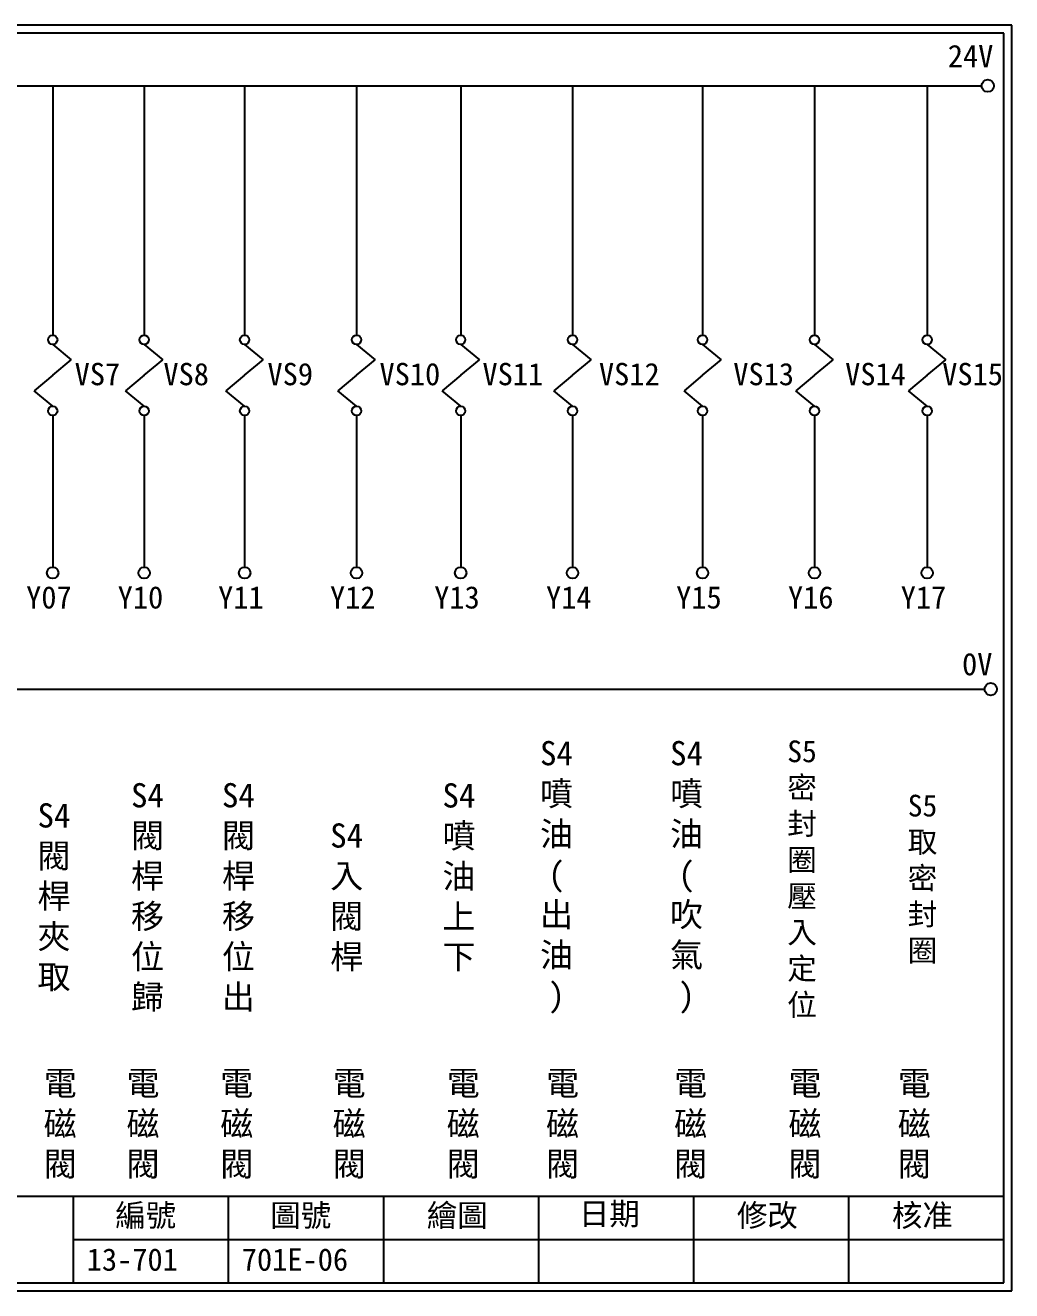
# Model space of a CAD drawing. Extents: x 926 to 1213, y 3 to 207.
# Drawn here: x 1053.7 to 1212.7, y 3 to 207 of the extents above; entities that cross this region are included whole.
import ezdxf

# ---------------------------------------------------------------- set-up
doc = ezdxf.new("R2010")
doc.units = 0
doc.layers.get('0').update_dxf_attribs({"linetype": 'CONTINUOUS'})
doc.layers.add('圖框層', color=7, linetype='CONTINUOUS')
doc.layers.add('標尺寸層', color=3, linetype='CONTINUOUS')
doc.styles.add('CNS', font='romanc.shx', dxfattribs={"bigfont": 'chineset.shx'})
doc.styles.add('STSL', font='KAIU.TTF')

msp = doc.modelspace()

# ---------------------------------------------------------------- linework, layer by layer
for centre in [(1208.88, 197.22), (1209.36, 99.96)]:
    msp.add_circle(centre, 1)
at = {"layer": '圖框層', "color": 7}
for p, q in [((1212.74, 206.97), (925.74, 206.97)), ((1212.74, 3), (1212.74, 206.97)), ((1211.49, 205.72), (926.99, 205.72)), ((1211.49, 4.25), (1211.49, 205.72)), ((926.99, 18.25), (1211.49, 18.25)), ((1061.49, 4.25), (1061.49, 18.25)), ((1086.49, 4.25), (1086.49, 18.25)), ((1111.49, 4.25), (1111.49, 18.25)), ((1136.49, 4.25), (1136.49, 18.25)), ((1161.49, 4.25), (1161.49, 18.25)), ((1186.49, 4.25), (1186.49, 18.25)), ((1061.49, 11.25), (1211.49, 11.25)), ((926.99, 4.25), (1211.49, 4.25)), ((925.74, 3), (1212.74, 3))]:
    msp.add_line(p, q, dxfattribs=at)
at = {"layer": '標尺寸層', "color": 7}
for p, q in [((930.28, 197.22), (1207.88, 197.22)), ((1058.12, 197.22), (1058.12, 157.03)), ((1072.87, 197.22), (1072.87, 157.03)), ((1089.07, 197.22), (1089.07, 157.03)), ((1107.11, 197.22), (1107.11, 157.03)), ((1123.9, 197.22), (1123.9, 157.03)), ((1141.94, 197.22), (1141.94, 157.03)), ((1162.91, 197.22), (1162.91, 157.03)), ((1180.95, 197.22), (1180.95, 157.03)), ((1199.12, 197.22), (1199.12, 157.03)), ((1058.12, 155.53), (1061.12, 153.04)), ((1072.87, 155.53), (1075.88, 153.04)), ((1089.07, 155.53), (1092.07, 153.04)), ((1107.11, 155.53), (1110.11, 153.04)), ((1123.9, 155.53), (1126.91, 153.04)), ((1141.94, 155.53), (1144.94, 153.04)), ((1162.91, 155.53), (1165.91, 153.04)), ((1180.95, 155.53), (1183.95, 153.04)), ((1199.12, 155.53), (1202.13, 153.04)), ((1058.12, 150.55), (1061.12, 153.04)), ((1072.87, 150.55), (1075.88, 153.04)), ((1089.07, 150.55), (1092.07, 153.04)), ((1107.11, 150.55), (1110.11, 153.04)), ((1123.9, 150.55), (1126.91, 153.04)), ((1141.94, 150.55), (1144.94, 153.04)), ((1162.91, 150.55), (1165.91, 153.04)), ((1180.95, 150.55), (1183.95, 153.04)), ((1199.12, 150.55), (1202.13, 153.04)), ((1058.12, 150.55), (1055.11, 148.06)), ((1072.87, 150.55), (1069.87, 148.06)), ((1089.07, 150.55), (1086.06, 148.06)), ((1107.11, 150.55), (1104.1, 148.06)), ((1123.9, 150.55), (1120.9, 148.06)), ((1141.94, 150.55), (1138.94, 148.06)), ((1162.91, 150.55), (1159.91, 148.06)), ((1180.95, 150.55), (1177.94, 148.06)), ((1199.12, 150.55), (1196.12, 148.06)), ((1058.12, 145.57), (1055.11, 148.06)), ((1072.87, 145.57), (1069.87, 148.06)), ((1089.07, 145.57), (1086.06, 148.06)), ((1107.11, 145.57), (1104.1, 148.06)), ((1123.9, 145.57), (1120.9, 148.06)), ((1141.94, 145.57), (1138.94, 148.06)), ((1162.91, 145.57), (1159.91, 148.06)), ((1180.95, 145.57), (1177.94, 148.06)), ((1199.12, 145.57), (1196.12, 148.06)), ((1058.12, 144.07), (1058.12, 119.62)), ((1072.87, 144.07), (1072.87, 119.62)), ((1089.07, 144.07), (1089.07, 119.62)), ((1107.11, 144.07), (1107.11, 119.62)), ((1123.9, 144.07), (1123.9, 119.62)), ((1141.94, 144.07), (1141.94, 119.62)), ((1162.91, 144.07), (1162.91, 119.62)), ((1180.95, 144.07), (1180.95, 119.62)), ((1199.12, 144.07), (1199.12, 119.62)), ((930.49, 99.96), (1208.36, 99.96))]:
    msp.add_line(p, q, dxfattribs=at)
for centre, radius in [((1058.12, 156.28), 0.751), ((1072.87, 156.28), 0.751), ((1089.07, 156.28), 0.751), ((1107.11, 156.28), 0.751), ((1123.9, 156.28), 0.751), ((1141.94, 156.28), 0.751), ((1162.91, 156.28), 0.751), ((1180.95, 156.28), 0.751), ((1199.12, 156.28), 0.751), ((1058.12, 144.82), 0.751), ((1072.87, 144.82), 0.751), ((1089.07, 144.82), 0.751), ((1107.11, 144.82), 0.751), ((1123.9, 144.82), 0.751), ((1141.94, 144.82), 0.751), ((1162.91, 144.82), 0.751), ((1180.95, 144.82), 0.751), ((1199.12, 144.82), 0.751), ((1058.12, 118.7), 0.92), ((1072.87, 118.7), 0.92), ((1089.07, 118.7), 0.92), ((1107.11, 118.7), 0.92), ((1123.9, 118.7), 0.92), ((1141.94, 118.7), 0.92), ((1162.91, 118.7), 0.92), ((1180.95, 118.7), 0.92), ((1199.12, 118.7), 0.92)]:
    msp.add_circle(centre, radius, dxfattribs=at)

# ---------------------------------------------------------------- texts
at = {"layer": '圖框層', "color": 4, "style": 'STSL'}
for s, p in [('24V', (1202.44, 200.22)), ('VS7', (1061.66, 148.95)), ('VS8', (1075.97, 148.95)), ('VS9', (1092.75, 148.95)), ('VS10', (1110.81, 148.95)), ('VS11', (1127.41, 148.95)), ('VS12', (1146.19, 148.95)), ('VS13', (1167.85, 148.95)), ('VS14', (1185.89, 148.95)), ('VS15', (1201.54, 148.95)), ('Y07', (1053.84, 112.96)), ('Y10', (1068.6, 112.96)), ('Y11', (1084.79, 112.96)), ('Y12', (1102.83, 112.96)), ('Y13', (1119.63, 112.96)), ('Y14', (1137.66, 112.96)), ('Y15', (1158.64, 112.96)), ('Y16', (1176.67, 112.96)), ('Y17', (1194.85, 112.96)), ('0V', (1204.74, 102.2)), ('編號', (1068.21, 13.34)), ('圖號', (1093.21, 13.34)), ('繪圖', (1118.44, 13.34)), ('日期', (1142.96, 13.59)), ('修改', (1168.44, 13.34)), ('核准', (1193.44, 13.34)), ('13-701', (1063.61, 6.22)), ('701E-06', (1088.61, 6.22))]:
    msp.add_text(s, height=3.6, dxfattribs=at).set_placement(p)
at = {"layer": '標尺寸層', "color": 7, "attachment_point": 5, "style": 'CNS'}
for s, insert, char_height, width in [('{\\fDFKai-SB|b0|i0|c136|p65;S4噴油(\\P出油\\P)}', (1139.35, 69.62), 3.9, 4.9608), ('{\\fDFKai-SB|b0|i0|c136|p65;S4噴油(\\P吹氣\\P)}', (1160.32, 69.62), 3.9, 4.9608), ('{\\fDFKai-SB|b0|i0|c136|p65;S5密封圈壓入定位}', (1178.94, 69.33), 3.5, 4.9608), ('{\\fDFKai-SB|b0|i0|c136|p65;S4閥桿移位歸}', (1073.41, 66.4), 3.9, 4.9608), ('{\\fDFKai-SB|b0|i0|c136|p65;S4閥桿移位出}', (1088.07, 66.4), 3.9, 4.9608), ('{\\fDFKai-SB|b0|i0|c136|p65;S4噴油上下}', (1123.62, 69.62), 3.9, 4.9608), ('{\\fDFKai-SB|b0|i0|c136|p65;S4閥桿夾取}', (1058.33, 66.4), 3.9, 4.9608), ('{\\fDFKai-SB|b0|i0|c136|p65;S5取密封圈}', (1198.36, 69.33), 3.5, 4.9608), ('{\\fDFKai-SB|b0|i0|c136|p65;S4入閥桿}', (1105.52, 66.4), 3.9, 4.9608), ('{\\fDFKai-SB|b0|i0|c136|p65;電磁閥}', (1059.33, 29.71), 3.9, 2.8481), ('{\\fDFKai-SB|b0|i0|c136|p65;電磁閥}', (1072.69, 29.71), 3.9, 2.8481), ('{\\fDFKai-SB|b0|i0|c136|p65;電磁閥}', (1087.8, 29.71), 3.9, 2.8481), ('{\\fDFKai-SB|b0|i0|c136|p65;電磁閥}', (1105.93, 29.71), 3.9, 2.8481), ('{\\fDFKai-SB|b0|i0|c136|p65;電磁閥}', (1124.32, 29.71), 3.9, 2.8481), ('{\\fDFKai-SB|b0|i0|c136|p65;電磁閥}', (1140.32, 29.71), 3.9, 2.8481), ('{\\fDFKai-SB|b0|i0|c136|p65;電磁閥}', (1160.98, 29.71), 3.9, 2.8481), ('{\\fDFKai-SB|b0|i0|c136|p65;電磁閥}', (1179.4, 29.71), 3.9, 2.8481), ('{\\fDFKai-SB|b0|i0|c136|p65;電磁閥}', (1197.04, 29.71), 3.9, 2.8481)]:
    msp.add_mtext(s, dxfattribs=dict(at, insert=insert, char_height=char_height, width=width))

doc.saveas('drawing.dxf')
